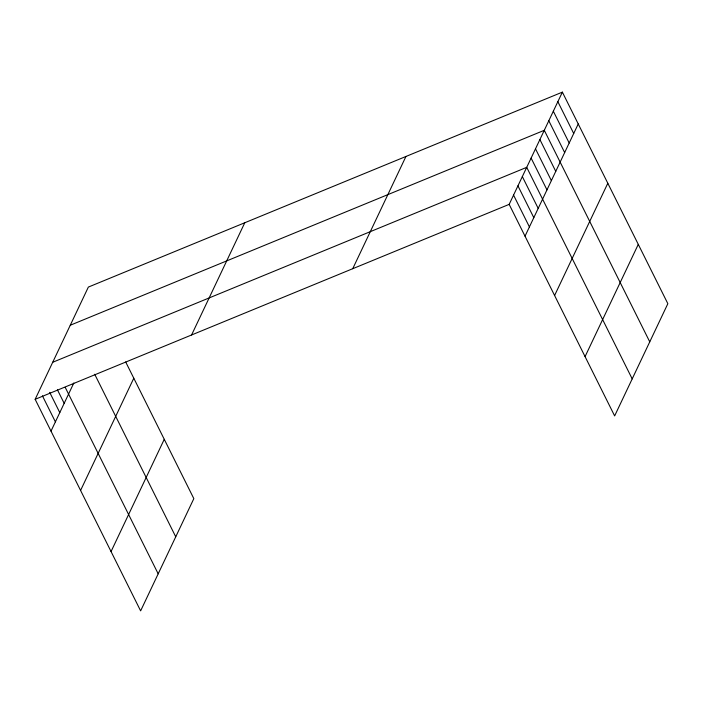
<?xml version="1.0" encoding="UTF-8"?>
<svg xmlns="http://www.w3.org/2000/svg" width="703" height="703" viewBox="0 0 703 703"><rect width="100%" height="100%" fill="white"/><g stroke="black" fill="none" stroke-linecap="round" stroke-linejoin="round"><path stroke-width="1.05" d="M125.679 361.94L193.835 498.629L140.626 610.863L35.15 399.313L88.358 287.079L562.374 92.137L667.85 303.687L614.642 415.921L509.165 204.371L562.374 92.137M51.011 431.115L73.833 382.968M80.581 490.43L133.79 378.205M191.576 334.98L244.785 222.746M111.056 551.547L164.256 439.313M352.739 268.695L405.947 156.47M525.027 236.173L578.235 123.948M554.605 295.488L607.805 183.263M585.072 356.606L638.28 244.372M70.265 325.234L544.289 130.301L649.757 341.851M52.707 362.273L526.723 167.332L632.199 378.882M35.15 399.313L509.165 204.371M557.848 101.68L573.71 133.491M553.331 111.215L569.193 143.025M548.806 120.758L564.667 152.569M539.895 139.554L555.757 171.365M535.501 148.816L551.363 180.627M531.116 158.078L546.978 189.88M522.338 176.594L538.199 208.404M517.944 185.847L533.805 217.658M513.559 195.109L529.421 226.92M94.712 374.268L175.741 536.793M65.203 387.335L158.184 573.824M57.453 389.849L64.175 403.337M49.693 392.362L59.79 412.599M42.426 395.833L55.396 421.862"/></g></svg>
